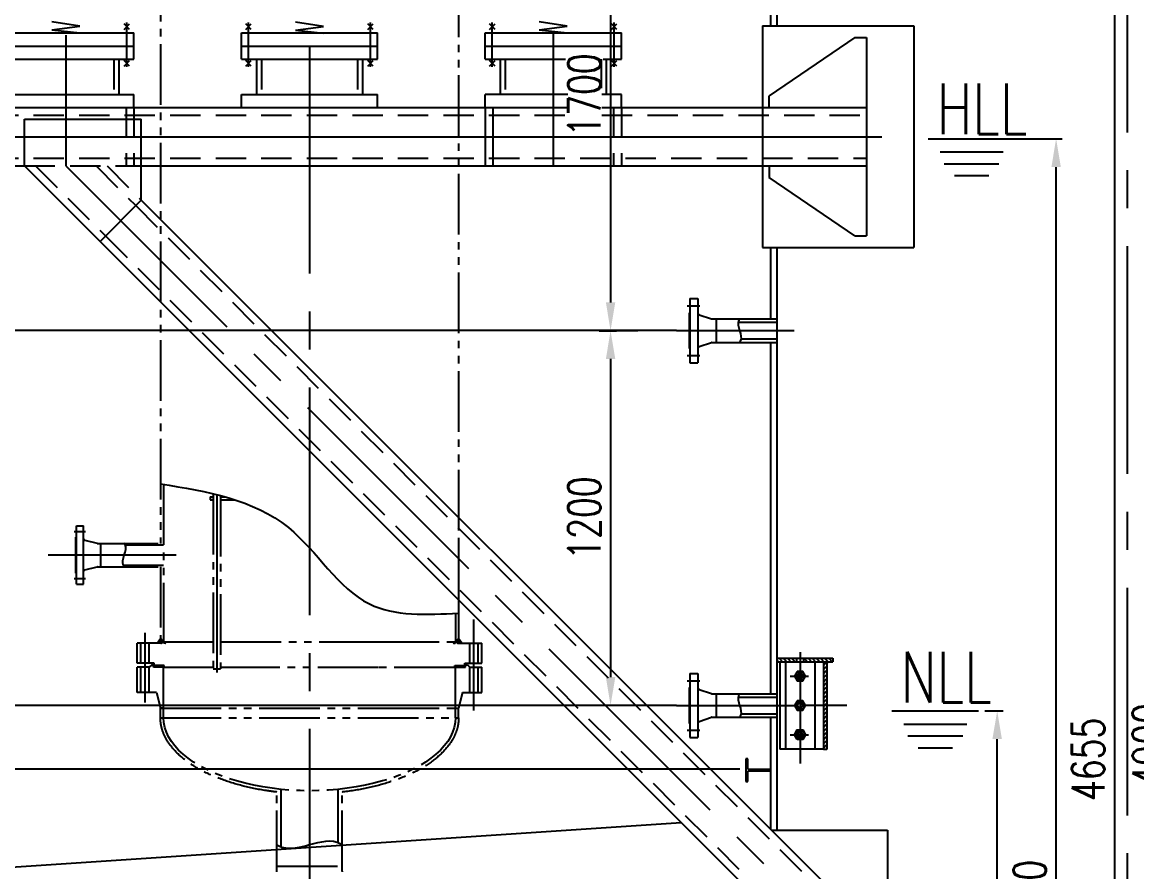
# Model space of a CAD drawing. Extents: x 45567 to 121349, y -17555 to 19241.
# Drawn here: x 45627.3 to 45737.4, y 10265.4 to 10349.3 of the extents above; entities that cross this region are included whole.
import ezdxf

# ---------------------------------------------------------------- set-up
doc = ezdxf.new("R2010")
doc.units = 0
doc.header["$LTSCALE"] = 30
doc.header["$MEASUREMENT"] = 0
for name, pattern in [('CENTER2', [1.125, 0.75, -0.125, 0.125, -0.125]), ('DASHED', [0.75, 0.5, -0.25]), ('LIDIVIDE', [0.65, 0.4, -0.05, 0.05, -0.05, 0.05, -0.05])]:
    doc.linetypes.add(name, pattern=pattern)
doc.layers.get('DEFPOINTS').update_dxf_attribs({"linetype": 'CONTINUOUS'})
for name, color, linetype in [('1', 2, 'CONTINUOUS'), ('2', 1, 'CONTINUOUS'), ('3', 3, 'CENTER2'), ('4', 3, 'CENTER2'), ('5', 6, 'LIDIVIDE'), ('6', 4, 'DASHED')]:
    doc.layers.add(name, color=color, linetype=linetype)
doc.styles.add('HZ', font='simplex.shx', dxfattribs={"width": 0.75, "bigfont": 'SBTXT.shx'})
doc.dimstyles.new('STANDARD$0', dxfattribs={"dimtxt": 3.2, "dimasz": 2.8, "dimexe": 0.6, "dimexo": 0.6, "dimgap": 1, "dimtad": 1, "dimdec": 0, "dimzin": 0, "dimdsep": 46, "dimtxsty": 'HZ', "dimcen": 0.09, "dimadec": 0, "dimazin": 0, "dimtfac": 1, "dimtdec": 0, "dimtmove": 0, "dimatfit": 3, "dimfxl": 0, "dimtolj": 1, "dimtzin": 0, "dimarcsym": 0})

# ---------------------------------------------------------------- blocks, each defined once
blk = doc.blocks.new('*D1538')
at = {"layer": '1', "color": 0, "lineweight": -2}
for p, q in [((45725.02, 10337.84), (45730.07, 10337.84)), ((45729.47, 10189.87), (45729.47, 10335.04)), ((45725.02, 10187.07), (45730.07, 10187.07))]:
    blk.add_line(p, q, dxfattribs=at)
at = {"layer": '1', "color": 0}
for points in [[(45729.01, 10335.04), (45729.94, 10335.04), (45729.47, 10337.84)], [(45729.01, 10189.87), (45729.94, 10189.87), (45729.47, 10187.07)]]:
    blk.add_solid(points, dxfattribs=at)
at = {"layer": 'DEFPOINTS', "color": 0}
for p in [(45724.42, 10337.84), (45729.47, 10337.84), (45724.42, 10187.07)]:
    blk.add_point(p, dxfattribs=at)
at = {"layer": '1', "color": 0, "insert": (45726.87, 10262.46), "char_height": 3.2, "attachment_point": 5, "rotation": 90, "style": 'HZ'}
blk.add_mtext('\\A1;3920', dxfattribs=at)
blk = doc.blocks.new('*D1539')
at = {"layer": '1', "color": 0, "lineweight": -2}
for p, q in [((45724.41, 10365.92), (45735.84, 10365.92)), ((45735.24, 10363.12), (45735.24, 10189.87)), ((45734.96, 10187.07), (45735.84, 10187.07))]:
    blk.add_line(p, q, dxfattribs=at)
at = {"layer": '1', "color": 0}
for points in [[(45734.78, 10363.12), (45735.71, 10363.12), (45735.24, 10365.92)], [(45734.78, 10189.87), (45735.71, 10189.87), (45735.24, 10187.07)]]:
    blk.add_solid(points, dxfattribs=at)
at = {"layer": 'DEFPOINTS', "color": 0}
for p in [(45723.81, 10365.92), (45734.36, 10187.07), (45735.24, 10187.07)]:
    blk.add_point(p, dxfattribs=at)
at = {"layer": '1', "color": 0, "insert": (45732.64, 10276.5), "char_height": 3.2, "attachment_point": 5, "rotation": 90, "style": 'HZ'}
blk.add_mtext('\\A1;4655', dxfattribs=at)
blk = doc.blocks.new('*D1540')
at = {"layer": '1', "color": 0, "lineweight": -2}
for p, q in [((45722.42, 10281.3), (45724.25, 10281.3)), ((45723.65, 10189.87), (45723.65, 10278.5)), ((45723.22, 10187.07), (45723.05, 10187.07))]:
    blk.add_line(p, q, dxfattribs=at)
at = {"layer": '1', "color": 0}
for points in [[(45723.18, 10278.5), (45724.12, 10278.5), (45723.65, 10281.3)], [(45723.18, 10189.87), (45724.12, 10189.87), (45723.65, 10187.07)]]:
    blk.add_solid(points, dxfattribs=at)
at = {"layer": 'DEFPOINTS', "color": 0}
for p in [(45721.82, 10281.3), (45723.65, 10281.3), (45723.82, 10187.07)]:
    blk.add_point(p, dxfattribs=at)
at = {"layer": '1', "color": 0, "insert": (45721.05, 10234.19), "char_height": 3.2, "attachment_point": 5, "rotation": 90, "style": 'HZ'}
blk.add_mtext('\\A1;2450', dxfattribs=at)
blk = doc.blocks.new('*D1545')
at = {"layer": '1', "color": 0, "lineweight": -2}
for p, q in [((45624.3, 10340.92), (45616.95, 10340.92)), ((45617.55, 10182.18), (45617.55, 10338.12)), ((45676.55, 10179.38), (45616.95, 10179.38))]:
    blk.add_line(p, q, dxfattribs=at)
at = {"layer": '1', "color": 0}
for points in [[(45617.09, 10338.12), (45618.02, 10338.12), (45617.55, 10340.92)], [(45617.09, 10182.18), (45618.02, 10182.18), (45617.55, 10179.38)]]:
    blk.add_solid(points, dxfattribs=at)
at = {"layer": 'DEFPOINTS', "color": 0}
for p in [(45617.55, 10340.92), (45624.9, 10340.92), (45677.15, 10179.38)]:
    blk.add_point(p, dxfattribs=at)
at = {"layer": '1', "color": 0, "insert": (45614.95, 10256.66), "char_height": 3.2, "attachment_point": 5, "rotation": 90, "style": 'HZ'}
blk.add_mtext('\\A1;3400', dxfattribs=at)
blk = doc.blocks.new('*D1575')
at = {"layer": '1', "color": 0, "lineweight": -2}
for p, q in [((45721.54, 11033.23), (45817.58, 11033.23)), ((45816.98, 9972.32), (45816.98, 11030.43)), ((45809.76, 9969.52), (45817.58, 9969.52))]:
    blk.add_line(p, q, dxfattribs=at)
at = {"layer": '1', "color": 0}
for points in [[(45816.51, 11030.43), (45817.44, 11030.43), (45816.98, 11033.23)], [(45816.51, 9972.32), (45817.44, 9972.32), (45816.98, 9969.52)]]:
    blk.add_solid(points, dxfattribs=at)
at = {"layer": 'DEFPOINTS', "color": 0}
for p in [(45720.94, 11033.23), (45816.98, 11033.23), (45809.16, 9969.52)]:
    blk.add_point(p, dxfattribs=at)
at = {"layer": '1', "color": 0, "insert": (45814.38, 10501.37), "char_height": 3.2, "attachment_point": 5, "rotation": 90, "style": 'HZ'}
blk.add_mtext('\\A1;31200', dxfattribs=at)
blk = doc.blocks.new('*D1577')
at = {"layer": '1', "color": 0, "lineweight": -2}
for p, q in [((45679.41, 10427.46), (45616.95, 10427.46)), ((45617.55, 10343.72), (45617.55, 10424.66)), ((45624.3, 10340.92), (45616.95, 10340.92))]:
    blk.add_line(p, q, dxfattribs=at)
at = {"layer": '1', "color": 0}
for points in [[(45617.09, 10424.66), (45618.02, 10424.66), (45617.55, 10427.46)], [(45617.09, 10343.72), (45618.02, 10343.72), (45617.55, 10340.92)]]:
    blk.add_solid(points, dxfattribs=at)
at = {"layer": 'DEFPOINTS', "color": 0}
for p in [(45617.55, 10427.46), (45680.01, 10427.46), (45624.9, 10340.92)]:
    blk.add_point(p, dxfattribs=at)
at = {"layer": '1', "color": 0, "insert": (45614.95, 10384.19), "char_height": 3.2, "attachment_point": 5, "rotation": 90, "style": 'HZ'}
blk.add_mtext('\\A1;3100', dxfattribs=at)
blk = doc.blocks.new('*D1593')
at = {"layer": '1', "color": 0, "lineweight": -2}
for p, q in [((45698.22, 10275.54), (45622.61, 10275.54)), ((45623.21, 10182.18), (45623.21, 10272.74)), ((45700.57, 10179.38), (45622.61, 10179.38))]:
    blk.add_line(p, q, dxfattribs=at)
at = {"layer": '1', "color": 0}
for points in [[(45622.74, 10272.74), (45623.67, 10272.74), (45623.21, 10275.54)], [(45622.74, 10182.18), (45623.67, 10182.18), (45623.21, 10179.38)]]:
    blk.add_solid(points, dxfattribs=at)
at = {"layer": 'DEFPOINTS', "color": 0}
for p in [(45623.21, 10275.54), (45698.82, 10275.54), (45701.17, 10179.38)]:
    blk.add_point(p, dxfattribs=at)
at = {"layer": '1', "color": 0, "insert": (45620.61, 10227.46), "char_height": 3.2, "attachment_point": 5, "rotation": 90, "style": 'HZ'}
blk.add_mtext('\\A1;2500', dxfattribs=at)
blk = doc.blocks.new('*D1594')
at = {"layer": '1', "color": 0, "lineweight": -2}
for p, q in [((45698.22, 10371.69), (45622.61, 10371.69)), ((45623.21, 10278.34), (45623.21, 10368.89)), ((45698.22, 10275.54), (45622.61, 10275.54))]:
    blk.add_line(p, q, dxfattribs=at)
at = {"layer": '1', "color": 0}
for points in [[(45622.74, 10368.89), (45623.67, 10368.89), (45623.21, 10371.69)], [(45622.74, 10278.34), (45623.67, 10278.34), (45623.21, 10275.54)]]:
    blk.add_solid(points, dxfattribs=at)
at = {"layer": 'DEFPOINTS', "color": 0}
for p in [(45623.21, 10371.69), (45698.82, 10371.69), (45698.82, 10275.54)]:
    blk.add_point(p, dxfattribs=at)
at = {"layer": '1', "color": 0, "insert": (45620.61, 10323.61), "char_height": 3.2, "attachment_point": 5, "rotation": 90, "style": 'HZ'}
blk.add_mtext('\\A1;2500', dxfattribs=at)
blk = doc.blocks.new('*D1918')
at = {"layer": '1', "color": 0, "lineweight": -2}
for p, q in [((45707.39, 10402.13), (45746.8, 10402.13)), ((45746.2, 10399.33), (45746.2, 10182.18)), ((45746.53, 10179.38), (45746.8, 10179.38))]:
    blk.add_line(p, q, dxfattribs=at)
at = {"layer": '1', "color": 0}
for points in [[(45745.74, 10399.33), (45746.67, 10399.33), (45746.2, 10402.13)], [(45745.74, 10182.18), (45746.67, 10182.18), (45746.2, 10179.38)]]:
    blk.add_solid(points, dxfattribs=at)
at = {"layer": 'DEFPOINTS', "color": 0}
for p in [(45706.79, 10402.13), (45745.93, 10179.38), (45746.2, 10179.38)]:
    blk.add_point(p, dxfattribs=at)
at = {"layer": '1', "color": 0, "insert": (45743.6, 10290.76), "char_height": 3.2, "attachment_point": 5, "rotation": 90, "style": 'HZ'}
blk.add_mtext('\\A1;~5805', dxfattribs=at)
blk = doc.blocks.new('*D2031')
at = {"layer": '1', "color": 0, "lineweight": -2}
for p, q in [((45724.98, 10375.55), (45741.83, 10375.55)), ((45741.23, 10372.75), (45741.23, 10183.14)), ((45739.37, 10180.34), (45741.83, 10180.34))]:
    blk.add_line(p, q, dxfattribs=at)
at = {"layer": '1', "color": 0}
for points in [[(45740.76, 10372.75), (45741.7, 10372.75), (45741.23, 10375.55)], [(45740.76, 10183.14), (45741.7, 10183.14), (45741.23, 10180.34)]]:
    blk.add_solid(points, dxfattribs=at)
at = {"layer": 'DEFPOINTS', "color": 0}
for p in [(45724.38, 10375.55), (45738.77, 10180.34), (45741.23, 10180.34)]:
    blk.add_point(p, dxfattribs=at)
at = {"layer": '1', "color": 0, "insert": (45738.63, 10277.95), "char_height": 3.2, "attachment_point": 5, "rotation": 90, "style": 'HZ'}
blk.add_mtext('\\A1;4900', dxfattribs=at)
blk = doc.blocks.new('*D2188')
at = {"layer": '1', "color": 0, "lineweight": -2}
for p, q in [((45685.45, 10362.65), (45685.45, 10321.67)), ((45684.33, 10318.87), (45686.05, 10318.87))]:
    blk.add_line(p, q, dxfattribs=at)
at = {"layer": '1', "color": 0}
for points in [[(45684.99, 10362.65), (45685.92, 10362.65), (45685.45, 10365.45)], [(45684.99, 10321.67), (45685.92, 10321.67), (45685.45, 10318.87)]]:
    blk.add_solid(points, dxfattribs=at)
at = {"layer": 'DEFPOINTS', "color": 0}
for p in [(45685.45, 10365.45), (45683.73, 10318.87), (45685.45, 10318.87)]:
    blk.add_point(p, dxfattribs=at)
at = {"layer": '1', "color": 0, "insert": (45682.85, 10342.16), "char_height": 3.2, "attachment_point": 5, "rotation": 90, "style": 'HZ'}
blk.add_mtext('\\A1;1700', dxfattribs=at)
blk = doc.blocks.new('*D2189')
at = {"layer": '1', "color": 0, "lineweight": -2}
for p, q in [((45688.16, 10318.87), (45684.85, 10318.87)), ((45685.45, 10316.07), (45685.45, 10284.63)), ((45688.43, 10281.83), (45684.85, 10281.83))]:
    blk.add_line(p, q, dxfattribs=at)
at = {"layer": '1', "color": 0}
for points in [[(45684.99, 10316.07), (45685.92, 10316.07), (45685.45, 10318.87)], [(45684.99, 10284.63), (45685.92, 10284.63), (45685.45, 10281.83)]]:
    blk.add_solid(points, dxfattribs=at)
at = {"layer": 'DEFPOINTS', "color": 0}
for p in [(45688.76, 10318.87), (45685.45, 10281.83), (45689.03, 10281.83)]:
    blk.add_point(p, dxfattribs=at)
at = {"layer": '1', "color": 0, "insert": (45682.85, 10300.35), "char_height": 3.2, "attachment_point": 5, "rotation": 90, "style": 'HZ'}
blk.add_mtext('\\A1;1200', dxfattribs=at)

msp = doc.modelspace()

# ---------------------------------------------------------------- hatches: boundary and pattern name
at = {"layer": '1'}
h = msp.add_hatch(dxfattribs=at)
h.set_pattern_fill('ANSI31', color=256, scale=2.307692, angle=90, style=0)
h.set_pattern_definition([(135, (13303.117, 974.21398), (-0.2039731075, -0.2039731075), [])])
h.paths.add_polyline_path([(45703.824797, 10286.50215), (45701.863258, 10286.50215), (45701.863258, 10286.155996), (45703.824797, 10286.155996)])
h.paths.add_polyline_path([(45707.40172, 10286.50215), (45704.517104, 10286.50215), (45704.517104, 10286.155996), (45707.40172, 10286.155996)])
h = msp.add_hatch(dxfattribs=at)
h.set_pattern_fill('ANSI31', color=256, scale=2.307692, style=0)
h.set_pattern_definition([(45, (13303.117, 974.21398), (-0.2039731075, 0.2039731075), [])])
h.paths.add_polyline_path([(45706.478643, 10281.829073), (45706.824797, 10281.829073), (45706.824797, 10286.155996), (45706.478643, 10286.155996)])
h.paths.add_polyline_path([(45706.478643, 10277.50215), (45706.824797, 10277.50215), (45706.824797, 10281.829073), (45706.478643, 10281.829073)])
at = {"layer": '5', "ltscale": 10}
h = msp.add_hatch(dxfattribs=at)
h.set_pattern_fill('ANSI37', color=256, scale=0.384615, style=0)
h.set_pattern_definition([(225, (46060.43186, 10471.667363), (0.033995518, -0.033995518), []), (315, (46060.43186, 10471.667363), (0.033995518, 0.033995518), [])])
h.paths.add_polyline_path([(45640.670951, 10287.997343), (45641.03316, 10287.997343, 0.2982166267), (45641.209413, 10288.112728), (45641.286336, 10288.112728), (45641.286336, 10288.189651), (45641.209413, 10288.189651), (45640.978644, 10288.464671)])
h = msp.add_hatch(dxfattribs=at)
h.set_pattern_fill('ANSI37', color=256, scale=0.384615, style=0)
h.set_pattern_definition([(315, (45250.986964, 10471.667363), (-0.033995518, -0.033995518), []), (225, (45250.986964, 10471.667363), (-0.033995518, 0.033995518), [])])
h.paths.add_polyline_path([(45670.209412, 10288.112728), (45670.132489, 10288.112728), (45670.132489, 10288.189651), (45670.209412, 10288.189651), (45670.440182, 10288.464671), (45670.747874, 10287.997343), (45670.385665, 10287.997343, -0.2982166267)])

# ---------------------------------------------------------------- linework, layer by layer
at = {"layer": '1'}
for p, q in [((45691.974587, 10318.874203), (45591.686115, 10318.874203)), ((45702.279362, 10285.994226), (45702.15966, 10285.994226)), ((45702.279362, 10285.841774), (45702.15966, 10285.841774)), ((45702.279362, 10285.695227), (45702.15966, 10285.695227)), ((45702.279362, 10285.540532), (45702.15966, 10285.540532)), ((45702.279362, 10285.388079), (45702.15966, 10285.388079)), ((45702.279362, 10285.241532), (45702.15966, 10285.241532)), ((45702.279362, 10285.094985), (45702.15966, 10285.094985)), ((45702.279362, 10284.942532), (45702.15966, 10284.942532)), ((45702.279362, 10284.79008), (45702.15966, 10284.79008)), ((45702.279362, 10284.643533), (45702.15966, 10284.643533)), ((45702.279362, 10284.496985), (45702.15966, 10284.496985)), ((45702.279362, 10284.344533), (45702.15966, 10284.344533)), ((45702.279362, 10284.189838), (45702.15966, 10284.189838)), ((45702.279362, 10284.04329), (45702.15966, 10284.04329)), ((45702.279362, 10283.890838), (45702.15966, 10283.890838)), ((45702.279362, 10283.738386), (45702.15966, 10283.738386)), ((45702.279362, 10283.591838), (45702.15966, 10283.591838)), ((45702.279362, 10283.437143), (45702.15966, 10283.437143)), ((45702.279362, 10283.284691), (45702.15966, 10283.284691)), ((45702.279362, 10283.138144), (45702.15966, 10283.138144)), ((45702.279362, 10282.991596), (45702.15966, 10282.991596)), ((45702.279362, 10282.839144), (45702.15966, 10282.839144)), ((45702.279362, 10282.686692), (45702.15966, 10282.686692)), ((45691.974587, 10281.829073), (45591.686115, 10281.829073)), ((45702.279362, 10282.540144), (45702.15966, 10282.540144)), ((45702.279362, 10282.393597), (45702.15966, 10282.393597)), ((45702.279362, 10282.241144), (45702.15966, 10282.241144)), ((45702.279362, 10282.086449), (45702.15966, 10282.086449)), ((45702.279362, 10281.939902), (45702.15966, 10281.939902)), ((45702.279362, 10281.78745), (45702.15966, 10281.78745)), ((45702.279362, 10281.78745), (45702.15966, 10281.78745)), ((45702.279362, 10281.634997), (45702.15966, 10281.634997)), ((45702.279362, 10281.48845), (45702.15966, 10281.48845)), ((45702.279362, 10281.333755), (45702.15966, 10281.333755)), ((45702.279362, 10281.181303), (45702.15966, 10281.181303)), ((45702.279362, 10281.034755), (45702.15966, 10281.034755)), ((45702.279362, 10280.888208), (45702.15966, 10280.888208)), ((45702.279362, 10280.735756), (45702.15966, 10280.735756)), ((45702.279362, 10280.583303), (45702.15966, 10280.583303)), ((45702.279362, 10280.436756), (45702.15966, 10280.436756)), ((45702.279362, 10280.290208), (45702.15966, 10280.290208)), ((45702.279362, 10280.137756), (45702.15966, 10280.137756)), ((45702.279362, 10279.983061), (45702.15966, 10279.983061)), ((45702.279362, 10279.836514), (45702.15966, 10279.836514)), ((45702.279362, 10279.684061), (45702.15966, 10279.684061)), ((45702.279362, 10279.531609), (45702.15966, 10279.531609)), ((45702.279362, 10279.385062), (45702.15966, 10279.385062)), ((45702.279362, 10279.230367), (45702.15966, 10279.230367)), ((45702.279362, 10279.077914), (45702.15966, 10279.077914)), ((45702.279362, 10278.931367), (45702.15966, 10278.931367)), ((45702.279362, 10278.784819), (45702.15966, 10278.784819)), ((45702.279362, 10278.632367), (45702.15966, 10278.632367)), ((45702.279362, 10278.479915), (45702.15966, 10278.479915)), ((45702.279362, 10278.333367), (45702.15966, 10278.333367)), ((45702.279362, 10278.18682), (45702.15966, 10278.18682)), ((45702.279362, 10278.034368), (45702.15966, 10278.034368)), ((45702.279362, 10277.879673), (45702.15966, 10277.879673)), ((45702.279362, 10277.733125), (45702.15966, 10277.733125)), ((45702.279362, 10277.580673), (45702.15966, 10277.580673)), ((45609.583274, 10264.739025), (45692.441573, 10270.262644))]:
    msp.add_line(p, q, dxfattribs=at)
for centre, start, end in [((45704.17095, 10284.713688), 30.34805856, 319.64113683), ((45704.17095, 10281.829073), 30.34805856, 319.64113683), ((45704.17095, 10278.944457), 40.35886317, 329.65194144)]:
    msp.add_arc(centre, 0.288462, start, end, dxfattribs=at)
for points in [[(45698.202014, 10320.033823), (45698.132783, 10319.918439), (45698.271245, 10317.829977), (45698.202014, 10317.714592)], [(45640.978644, 10303.74195), (45653.630384, 10299.401481), (45661.624698, 10291.865963), (45670.440182, 10290.960018)], [(45637.412615, 10295.530035), (45637.343384, 10295.64542), (45637.481846, 10297.733881), (45637.412615, 10297.849266)], [(45698.202014, 10282.988692), (45698.132783, 10282.873308), (45698.271245, 10280.784846), (45698.202014, 10280.669462)], [(45652.47286, 10268.078095), (45652.626706, 10267.985787), (45658.792091, 10268.170403), (45658.945937, 10268.078095)]]:
    msp.add_spline(points, degree=3, dxfattribs=at)
msp.add_solid([(45706.824797, 10286.155996), (45707.081519, 10286.155996), (45706.824797, 10285.832647)], dxfattribs=at)
at = {"layer": '2'}
for p, q in [((45701.863258, 10422.543495), (45701.863258, 10348.997342)), ((45701.247874, 10363.941963), (45701.247874, 10348.997342)), ((45637.926408, 10348.645554), (45637.383689, 10349.188273)), ((45637.383689, 10348.645554), (45637.926408, 10349.188273)), ((45637.655049, 10344.931551), (45637.655049, 10349.336873)), ((45649.415494, 10348.645554), (45649.958213, 10349.188273)), ((45649.958213, 10348.645554), (45649.415494, 10349.188273)), ((45649.686854, 10344.931551), (45649.686854, 10349.336873)), ((45662.003331, 10348.645554), (45661.460612, 10349.188273)), ((45661.460612, 10348.645554), (45662.003331, 10349.188273)), ((45661.731971, 10344.931551), (45661.731971, 10349.336873)), ((45673.492417, 10348.645554), (45674.035136, 10349.188273)), ((45674.035136, 10348.645554), (45673.492417, 10349.188273)), ((45673.763776, 10344.931551), (45673.763776, 10349.336873)), ((45686.080254, 10348.645554), (45685.537535, 10349.188273)), ((45685.537535, 10348.645554), (45686.080254, 10349.188273)), ((45685.808894, 10344.931551), (45685.808894, 10349.336873)), ((45700.478643, 10348.997342), (45715.408622, 10348.997342)), ((45700.478643, 10348.997342), (45700.478643, 10327.074266)), ((45715.408622, 10348.997342), (45715.408622, 10327.074266)), ((45709.594027, 10347.843496), (45701.132489, 10342.074266)), ((45709.594027, 10347.843496), (45710.747873, 10347.843496)), ((45710.747873, 10347.843496), (45710.747873, 10328.228112)), ((45624.901721, 10347.001282), (45638.363259, 10347.001282)), ((45638.363259, 10345.715195), (45638.363259, 10347.001282)), ((45648.978643, 10347.001282), (45662.440182, 10347.001282)), ((45648.978643, 10345.715195), (45648.978643, 10347.001282)), ((45662.440182, 10345.715195), (45662.440182, 10347.001282)), ((45673.055566, 10347.001282), (45686.517104, 10347.001282)), ((45673.055566, 10345.715195), (45673.055566, 10347.001282)), ((45686.517104, 10345.715195), (45686.517104, 10347.001282)), ((45624.901721, 10345.715195), (45638.363259, 10345.715195)), ((45636.875186, 10345.715195), (45636.875186, 10342.206507)), ((45637.926408, 10345.013168), (45637.383689, 10345.555886)), ((45637.383689, 10345.013168), (45637.926408, 10345.555886)), ((45648.978643, 10345.715195), (45662.440182, 10345.715195)), ((45649.415494, 10345.013168), (45649.958213, 10345.555886)), ((45649.958213, 10345.013168), (45649.415494, 10345.555886)), ((45650.466716, 10345.715195), (45650.466716, 10342.206507)), ((45660.952109, 10345.715195), (45660.952109, 10342.206507)), ((45662.003331, 10345.013168), (45661.460612, 10345.555886)), ((45661.460612, 10345.013168), (45662.003331, 10345.555886)), ((45673.055566, 10345.715195), (45680.990325, 10345.715195)), ((45673.492417, 10345.013168), (45674.035136, 10345.555886)), ((45674.035136, 10345.013168), (45673.492417, 10345.555886)), ((45674.543639, 10345.715195), (45674.543639, 10342.206507)), ((45684.716705, 10345.715195), (45686.517104, 10345.715195)), ((45685.029032, 10345.715195), (45685.029032, 10342.206507)), ((45686.080254, 10345.013168), (45685.537535, 10345.555886)), ((45685.537535, 10345.013168), (45686.080254, 10345.555886)), ((45624.901721, 10342.206507), (45638.363259, 10342.206507)), ((45638.363259, 10340.920419), (45638.363259, 10342.206507)), ((45648.978643, 10342.206507), (45662.440182, 10342.206507)), ((45648.978643, 10340.920419), (45648.978643, 10342.206507)), ((45662.440182, 10340.920419), (45662.440182, 10342.206507)), ((45673.055566, 10340.920419), (45673.055566, 10342.206507)), ((45681.222253, 10342.206507), (45673.055566, 10342.206507)), ((45686.517104, 10342.206507), (45684.588197, 10342.206507)), ((45686.517104, 10340.920419), (45686.517104, 10342.206507)), ((45701.132489, 10340.920419), (45701.132489, 10342.074266)), ((45623.940182, 10340.920419), (45681.222253, 10340.920419)), ((45684.588197, 10340.920419), (45710.747873, 10340.920419)), ((45627.553028, 10339.766573), (45639.091489, 10339.766573)), ((45627.553028, 10335.151189), (45627.553028, 10339.766573)), ((45639.091489, 10331.771652), (45639.091489, 10339.766573)), ((45623.940182, 10335.151189), (45627.553028, 10335.151189)), ((45627.553028, 10335.151189), (45635.012027, 10327.692189)), ((45639.091489, 10335.151189), (45710.747873, 10335.151189)), ((45701.132489, 10335.151189), (45701.132489, 10333.997343)), ((45709.594027, 10328.228112), (45701.132489, 10333.997343)), ((45639.091489, 10331.771652), (45635.012027, 10327.692189)), ((45639.091489, 10331.771652), (45710.747873, 10260.115267)), ((45709.594027, 10328.228112), (45710.747873, 10328.228112)), ((45635.012027, 10327.692189), (45710.747873, 10251.956343)), ((45700.478643, 10327.074266), (45715.408622, 10327.074266)), ((45701.247874, 10327.074266), (45701.247874, 10320.033819)), ((45701.863258, 10327.074266), (45701.863258, 10269.497343)), ((45693.270951, 10322.04728), (45694.074797, 10322.04728)), ((45693.270951, 10322.04728), (45693.270951, 10315.701127)), ((45694.074797, 10322.04728), (45694.074797, 10315.701127)), ((45693.209412, 10320.643434), (45693.270951, 10320.643434)), ((45693.209412, 10320.643434), (45693.209412, 10317.104973)), ((45694.193073, 10320.450107), (45695.413504, 10320.042724)), ((45695.468305, 10320.033819), (45701.863258, 10320.033819)), ((45695.90172, 10320.033819), (45695.90172, 10317.714588)), ((45698.063856, 10319.695357), (45701.863258, 10319.695357)), ((45698.34017, 10318.05305), (45701.863258, 10318.05305)), ((45693.209412, 10317.104973), (45693.270951, 10317.104973)), ((45694.193073, 10317.2983), (45695.413504, 10317.705683)), ((45695.468305, 10317.714588), (45701.863258, 10317.714588)), ((45701.247874, 10317.714588), (45701.247874, 10282.988688)), ((45693.270951, 10315.701127), (45694.074797, 10315.701127)), ((45701.863258, 10286.50215), (45701.863258, 10286.155996)), ((45701.863258, 10286.50215), (45707.40172, 10286.50215)), ((45701.863258, 10286.155996), (45707.40172, 10286.155996)), ((45702.15966, 10286.155996), (45702.15966, 10277.50215)), ((45703.824797, 10286.50215), (45703.824797, 10286.155996)), ((45704.517104, 10286.50215), (45704.517104, 10286.155996)), ((45705.621198, 10286.155996), (45705.621198, 10277.50215)), ((45706.478643, 10286.155996), (45706.478643, 10277.50215)), ((45706.824797, 10286.155996), (45706.824797, 10277.50215)), ((45707.40172, 10286.50215), (45707.40172, 10286.155996)), ((45693.270951, 10285.00215), (45694.074797, 10285.00215)), ((45693.270951, 10285.00215), (45693.270951, 10278.655996)), ((45694.074797, 10285.00215), (45694.074797, 10278.655996)), ((45693.209412, 10283.598304), (45693.270951, 10283.598304)), ((45693.209412, 10283.598304), (45693.209412, 10280.059842)), ((45694.193073, 10283.404977), (45695.413504, 10282.997593)), ((45695.468305, 10282.988688), (45701.863258, 10282.988688)), ((45695.90172, 10282.988688), (45695.90172, 10280.669457)), ((45698.063856, 10282.650227), (45701.863258, 10282.650227)), ((45694.193073, 10280.253169), (45695.413504, 10280.660553)), ((45695.468305, 10280.669457), (45701.863258, 10280.669457)), ((45698.34017, 10281.007919), (45701.863258, 10281.007919)), ((45701.247874, 10280.669457), (45701.247874, 10269.615267)), ((45693.209412, 10280.059842), (45693.270951, 10280.059842)), ((45693.270951, 10278.655996), (45694.074797, 10278.655996)), ((45706.478643, 10277.50215), (45702.15966, 10277.50215)), ((45706.478643, 10277.50215), (45706.824797, 10277.50215)), ((45698.824797, 10276.555036), (45698.824797, 10274.324266)), ((45699.017104, 10276.555036), (45698.824797, 10276.555036)), ((45699.017104, 10275.535805), (45699.017104, 10276.555036)), ((45699.017104, 10275.535805), (45701.247874, 10275.535805)), ((45701.247874, 10275.343497), (45699.017104, 10275.343497)), ((45699.017104, 10274.324266), (45699.017104, 10275.343497)), ((45701.247874, 10275.535805), (45701.247874, 10275.343497)), ((45698.824797, 10274.324266), (45699.017104, 10274.324266)), ((45701.365797, 10269.497343), (45712.813134, 10269.497343)), ((45712.813134, 10269.497343), (45712.813134, 10242.574267))]:
    msp.add_line(p, q, dxfattribs=at)
for points in [[(45703.904481, 10285.175227), (45703.638012, 10284.713688), (45703.904481, 10284.25215), (45704.43742, 10284.25215), (45704.703889, 10284.713688), (45704.43742, 10285.175227)], [(45703.904481, 10282.290611), (45703.638012, 10281.829073), (45703.904481, 10281.367534), (45704.43742, 10281.367534), (45704.703889, 10281.829073), (45704.43742, 10282.290611)], [(45703.904481, 10278.482919), (45703.638012, 10278.944457), (45703.904481, 10279.405996), (45704.43742, 10279.405996), (45704.703889, 10278.944457), (45704.43742, 10278.482919)]]:
    msp.add_lwpolyline(points, close=True, dxfattribs=at)
for centre, radius in [((45704.17095, 10284.713688), 0.461538), ((45704.17095, 10284.713688), 0.230769), ((45704.17095, 10281.829073), 0.461538), ((45704.17095, 10281.829073), 0.230769), ((45704.17095, 10278.944457), 0.461538), ((45704.17095, 10278.944457), 0.230769)]:
    msp.add_circle(centre, radius, dxfattribs=at)
for centre, start, end in [((45694.247874, 10320.614279), 180, 251.5408451), ((45695.468305, 10320.206896), 251.5408451, 270), ((45694.247874, 10317.134128), 108.4591549, 180), ((45695.468305, 10317.541511), 90, 108.4591549), ((45694.247874, 10283.569149), 180, 251.5408451), ((45695.468305, 10283.161765), 251.5408451, 270), ((45695.468305, 10280.49638), 90, 108.4591549), ((45694.247874, 10280.088997), 108.4591549, 180)]:
    msp.add_arc(centre, 0.173077, start, end, dxfattribs=at)
at = {"layer": '3'}
for p, q in [((45736.478642, 11035.96838), (45736.478642, 9967.040636)), ((45655.709413, 10414.50896), (45655.709413, 10128.316655)), ((45631.63249, 10335.151189), (45710.747873, 10256.035805)), ((45693.017104, 10321.316511), (45694.267104, 10321.316511)), ((45691.974587, 10318.874203), (45703.584874, 10318.874203)), ((45693.017104, 10316.431896), (45694.267104, 10316.431896)), ((45704.17095, 10287.113973), (45704.17095, 10276.086643)), ((45693.017104, 10284.27138), (45694.267104, 10284.27138)), ((45703.185822, 10284.713688), (45705.020691, 10284.713688)), ((45691.974587, 10281.829073), (45703.584874, 10281.829073)), ((45708.791193, 10281.829073), (45704.429444, 10281.829073)), ((45693.017104, 10279.386765), (45694.267104, 10279.386765)), ((45703.185822, 10278.944457), (45705.020691, 10278.944457))]:
    msp.add_line(p, q, dxfattribs=at)
at = {"layer": '3', "ltscale": 10}
for p, q in [((45631.63249, 10348.057957), (45631.63249, 10335.151189)), ((45679.786335, 10348.316963), (45679.786335, 10335.151189)), ((45623.940182, 10338.035804), (45712.256781, 10338.035804)), ((45646.549529, 10302.662533), (45646.549529, 10285.074266)), ((45632.440178, 10299.006958), (45633.574794, 10299.006958)), ((45642.520311, 10296.689651), (45629.882773, 10296.689651)), ((45632.440178, 10294.372343), (45633.574794, 10294.372343)), ((45671.959412, 10281.339), (45671.959412, 10290.326974)), ((45639.459413, 10282.130109), (45639.459413, 10288.99767))]:
    msp.add_line(p, q, dxfattribs=at)
at = {"layer": '4'}
for p, q in [((45716.836163, 10337.843496), (45725.398497, 10337.843496)), ((45718.001663, 10336.52783), (45724.232997, 10336.52783)), ((45718.410497, 10335.360163), (45723.824163, 10335.360163)), ((45719.423163, 10334.19283), (45722.811497, 10334.19283)), ((45702.728643, 10286.155996), (45702.728643, 10277.50215)), ((45713.252822, 10281.304267), (45721.815155, 10281.304267)), ((45714.418322, 10279.988601), (45720.649655, 10279.988601)), ((45714.827155, 10278.820934), (45720.240822, 10278.820934)), ((45715.839822, 10277.653601), (45719.228155, 10277.653601))]:
    msp.add_line(p, q, dxfattribs=at)
at = {"layer": '5', "ltscale": 0.5}
for p, q in [((45640.978644, 10366.683881), (45640.978644, 10297.849266)), ((45670.440182, 10363.630035), (45670.440182, 10298.399262)), ((45641.286336, 10303.690796), (45641.286336, 10288.074266)), ((45646.184144, 10302.752239), (45646.184144, 10285.458882)), ((45646.914913, 10302.568442), (45646.914913, 10285.458882)), ((45634.769119, 10297.849266), (45641.286336, 10297.849266)), ((45637.498517, 10297.698881), (45641.286336, 10297.698881)), ((45634.769119, 10295.530035), (45641.286336, 10295.530035)), ((45637.326712, 10295.68042), (45641.286336, 10295.68042)), ((45640.978644, 10295.530035), (45640.978644, 10288.464671)), ((45646.914913, 10288.112728), (45662.532091, 10288.112728)), ((45662.532091, 10288.112728), (45670.209412, 10288.112728)), ((45662.532091, 10285.574266), (45646.914913, 10285.574266)), ((45670.074797, 10285.574266), (45662.532091, 10285.574266)), ((45640.978644, 10281.574266), (45662.532091, 10281.574266)), ((45662.532091, 10281.574266), (45670.440182, 10281.574266)), ((45640.978644, 10280.612728), (45670.440182, 10280.612728)), ((45652.472874, 10265.440848), (45652.47286, 10273.585106)), ((45652.894783, 10267.861151), (45652.894783, 10273.539839)), ((45658.524014, 10268.295039), (45658.524014, 10273.539837)), ((45658.945951, 10265.440848), (45658.945937, 10273.585103)), ((45652.472874, 10265.958882), (45658.945951, 10265.958882))]:
    msp.add_line(p, q, dxfattribs=at)
at = {"layer": '5', "ltscale": 10}
for p, q in [((45633.007739, 10348.969739), (45630.25724, 10349.382314)), ((45630.25724, 10348.600356), (45633.007739, 10348.969739)), ((45657.084662, 10348.942895), (45654.334163, 10349.35547)), ((45654.334163, 10348.573513), (45657.084662, 10348.942895)), ((45681.161585, 10348.969739), (45678.411086, 10349.382314)), ((45678.411086, 10348.600356), (45681.161585, 10348.969739)), ((45624.901721, 10348.28737), (45638.363259, 10348.28737)), ((45630.25724, 10348.600356), (45633.007739, 10348.28737)), ((45638.363259, 10347.001282), (45638.363259, 10348.28737)), ((45648.978643, 10348.28737), (45662.440182, 10348.28737)), ((45648.978643, 10347.001282), (45648.978643, 10348.28737)), ((45654.334163, 10348.573513), (45657.084662, 10348.260526)), ((45662.440182, 10347.001282), (45662.440182, 10348.28737)), ((45673.055566, 10348.28737), (45686.517104, 10348.28737)), ((45673.055566, 10347.001282), (45673.055566, 10348.28737)), ((45678.411086, 10348.600356), (45681.161585, 10348.28737)), ((45686.517104, 10347.001282), (45686.517104, 10348.28737)), ((45624.901721, 10347.001282), (45638.363259, 10347.001282)), ((45648.978643, 10347.001282), (45662.440182, 10347.001282)), ((45673.055566, 10347.001282), (45686.517104, 10347.001282)), ((45645.90172, 10302.458881), (45646.184144, 10302.458881)), ((45645.90172, 10302.458881), (45645.90172, 10302.151189)), ((45645.90172, 10302.151189), (45646.184144, 10302.151189)), ((45646.914913, 10302.458881), (45647.318764, 10302.458881)), ((45646.914913, 10302.151189), (45648.342612, 10302.151189)), ((45632.694024, 10293.805035), (45632.694024, 10299.574266)), ((45632.694024, 10299.574266), (45633.382486, 10299.574266)), ((45633.382486, 10293.805035), (45633.382486, 10299.574266)), ((45632.632486, 10294.92042), (45632.632486, 10298.458881)), ((45632.632486, 10298.458881), (45632.694024, 10298.458881)), ((45633.513697, 10298.15694), (45634.727253, 10297.854406)), ((45670.440182, 10298.399262), (45670.440182, 10288.464671)), ((45635.094024, 10295.530035), (45635.094024, 10297.849266)), ((45632.632486, 10294.92042), (45632.694024, 10294.92042)), ((45633.513697, 10295.222361), (45634.727253, 10295.524895)), ((45632.694024, 10293.805035), (45633.382486, 10293.805035)), ((45670.132489, 10290.943918), (45670.132489, 10288.074266)), ((45640.670951, 10287.997343), (45640.978644, 10288.464671)), ((45641.209413, 10288.189651), (45640.978644, 10288.464671)), ((45641.286336, 10288.189651), (45641.209413, 10288.189651)), ((45670.132489, 10288.189651), (45670.209412, 10288.189651)), ((45670.209412, 10288.189651), (45670.440182, 10288.464671)), ((45670.747874, 10287.997343), (45670.440182, 10288.464671)), ((45641.03316, 10287.997343), (45638.690182, 10287.997343)), ((45638.690182, 10285.997343), (45638.690182, 10287.997343)), ((45639.036336, 10285.997343), (45639.036336, 10287.997343)), ((45639.88249, 10285.997343), (45639.88249, 10287.997343)), ((45641.209413, 10288.112728), (45646.184144, 10288.112728)), ((45641.440182, 10287.997343), (45641.363259, 10287.997343)), ((45641.517105, 10288.074266), (45641.517105, 10288.112728)), ((45669.90172, 10288.074266), (45669.90172, 10288.112728)), ((45669.978643, 10287.997343), (45670.055566, 10287.997343)), ((45670.385665, 10287.997343), (45672.728643, 10287.997343)), ((45671.536335, 10285.997343), (45671.536335, 10287.997343)), ((45672.382489, 10285.997343), (45672.382489, 10287.997343)), ((45672.728643, 10285.997343), (45672.728643, 10287.997343)), ((45640.363259, 10285.997343), (45638.690182, 10285.997343)), ((45640.363259, 10285.766574), (45640.363259, 10285.997343)), ((45671.055566, 10285.997343), (45672.728643, 10285.997343)), ((45671.055566, 10285.766574), (45671.055566, 10285.997343)), ((45639.88249, 10285.612728), (45638.690182, 10285.612728)), ((45638.690182, 10283.112728), (45638.690182, 10285.612728)), ((45639.036336, 10283.112728), (45639.036336, 10285.612728)), ((45640.113259, 10285.843497), (45639.88249, 10285.612728)), ((45639.88249, 10283.112728), (45639.88249, 10285.612728)), ((45640.305567, 10285.843497), (45640.113259, 10285.843497)), ((45640.305567, 10285.612728), (45640.305567, 10285.843497)), ((45641.286336, 10285.612728), (45640.305567, 10285.612728)), ((45641.344028, 10285.766574), (45640.363259, 10285.766574)), ((45641.286336, 10281.574266), (45641.286336, 10285.612728)), ((45641.344028, 10285.574266), (45641.344028, 10285.766574)), ((45646.184144, 10285.574266), (45641.344028, 10285.574266)), ((45646.184144, 10285.458882), (45646.914913, 10285.458882)), ((45670.074797, 10285.766574), (45671.055566, 10285.766574)), ((45670.074797, 10285.574266), (45670.074797, 10285.766574)), ((45670.132489, 10281.574266), (45670.132489, 10285.612728)), ((45670.132489, 10285.612728), (45671.113259, 10285.612728)), ((45671.113259, 10285.843497), (45671.305566, 10285.843497)), ((45671.113259, 10285.612728), (45671.113259, 10285.843497)), ((45671.305566, 10285.843497), (45671.536335, 10285.612728)), ((45671.536335, 10285.612728), (45672.728643, 10285.612728)), ((45671.536335, 10283.112728), (45671.536335, 10285.612728)), ((45672.382489, 10283.112728), (45672.382489, 10285.612728)), ((45672.728643, 10283.112728), (45672.728643, 10285.612728)), ((45640.594028, 10283.112728), (45638.690182, 10283.112728)), ((45640.594028, 10283.112728), (45640.978644, 10281.574266)), ((45670.824797, 10283.112728), (45670.440182, 10281.574266)), ((45670.824797, 10283.112728), (45672.728643, 10283.112728)), ((45640.978644, 10280.612728), (45640.978644, 10281.574266)), ((45641.286336, 10281.574266), (45640.978644, 10281.574266)), ((45640.978644, 10281.574266), (45640.978644, 10281.574266)), ((45641.286336, 10280.612728), (45641.286336, 10281.574266)), ((45670.132489, 10280.612728), (45670.132489, 10281.574266)), ((45670.132489, 10281.574266), (45670.440182, 10281.574266)), ((45670.440182, 10280.612728), (45670.440182, 10281.574266)), ((45670.440182, 10281.574266), (45670.440182, 10281.574266))]:
    msp.add_line(p, q, dxfattribs=at)
for centre, radius, start, end in [((45633.555563, 10298.324877), 0.173077, 180, 256.00173848), ((45634.769119, 10298.022343), 0.173077, 256.00173848, 270), ((45633.555563, 10295.054424), 0.173077, 103.99826152, 180), ((45634.769119, 10295.356958), 0.173077, 90, 103.99826152), ((45641.03316, 10288.189651), 0.192308, 270, 336.42182152), ((45641.363259, 10288.074266), 0.076923, 180, 270), ((45641.440182, 10288.074266), 0.076923, 270, 0), ((45669.978643, 10288.074266), 0.076923, 180, 270), ((45670.055566, 10288.074266), 0.076923, 270, 0), ((45670.385665, 10288.189651), 0.192308, 203.57817848, 270), ((45652.299797, 10265.440848), 0.173077, 346.53710474, 0)]:
    msp.add_arc(centre, radius, start, end, dxfattribs=at)
at = {"layer": '5', "ltscale": 0.5}
msp.add_arc((45659.119028, 10265.440848), 0.173077, 180, 193.46289526, dxfattribs=at)
at = {"layer": '5', "ltscale": 0.5, "extrusion": (0, 0, -1)}
msp.add_ellipse((45655.709413, 10280.612728), major_axis=(-14.423077, 0), ratio=0.5, start_param=3.1415926536, end_param=6.2831853072, dxfattribs=at)
at = {"layer": '5', "ltscale": 0.5}
for points, knots in [([(45652.472861, 10273.275422), (45652.075766, 10273.320623), (45651.682358, 10273.374142), (45650.467449, 10273.567131), (45649.663783, 10273.735445), (45648.126877, 10274.141282), (45647.39366, 10274.378791), (45646.020055, 10274.91642), (45645.37968, 10275.216519), (45644.211261, 10275.871488), (45643.683203, 10276.226339), (45642.755958, 10276.982385), (45642.356711, 10277.383614), (45641.779542, 10278.123674), (45641.571562, 10278.454716), (45641.24537, 10279.133235), (45641.127231, 10279.480757), (45641.004787, 10280.091049), (45640.978644, 10280.35188), (45640.978644, 10280.612728)], [1.7946498465, 1.7946498465, 1.7946498465, 1.7946498465, 1.8784136458, 1.8784136458, 2.0566873607, 2.0566873607, 2.2349610755, 2.2349610755, 2.4132347904, 2.4132347904, 2.5915085052, 2.5915085052, 2.7697822201, 2.7697822201, 2.9056969652, 2.9056969652, 3.0416117104, 3.0416117104, 3.1415926536, 3.1415926536, 3.1415926536, 3.1415926536]), ([(45670.440182, 10280.612728), (45670.440182, 10280.374485), (45670.418381, 10280.136252), (45670.331728, 10279.663105), (45670.266889, 10279.428203), (45670.095606, 10278.964504), (45669.989177, 10278.735705), (45669.616316, 10278.072288), (45669.294049, 10277.649249), (45668.512608, 10276.844968), (45668.05338, 10276.463613), (45667.013258, 10275.751081), (45666.432326, 10275.419905), (45665.166544, 10274.815929), (45664.481695, 10274.543151), (45663.028905, 10274.063336), (45662.260983, 10273.856316), (45660.665568, 10273.513889), (45659.838102, 10273.378491), (45658.97772, 10273.279033), (45658.961832, 10273.27721), (45658.945938, 10273.275401)], [0, 0, 0, 0, 0.0913167374, 0.0913167374, 0.1826334748, 0.1826334748, 0.2739502121, 0.2739502121, 0.452223927, 0.452223927, 0.6304976418, 0.6304976418, 0.8087713567, 0.8087713567, 0.9870450716, 0.9870450716, 1.1653187864, 1.1653187864, 1.3435925013, 1.3435925013, 1.3469452915, 1.3469452915, 1.3469452915, 1.3469452915])]:
    msp.add_open_spline(points, degree=3, knots=knots, dxfattribs=at)
at = {"layer": '6', "ltscale": 0.2}
for p, q in [((45636.383739, 10345.715195), (45636.383739, 10342.206507)), ((45650.958163, 10345.715195), (45650.958163, 10342.206507)), ((45660.460662, 10345.715195), (45660.460662, 10342.206507)), ((45675.035086, 10345.715195), (45675.035086, 10342.206507)), ((45684.537585, 10345.715195), (45684.537585, 10342.843496)), ((45623.940182, 10340.151189), (45681.222253, 10340.151189)), ((45637.594028, 10340.920419), (45637.594028, 10335.151189)), ((45638.363259, 10340.920419), (45638.363259, 10335.151189)), ((45684.588197, 10340.151189), (45710.747873, 10340.151189)), ((45685.747874, 10340.920419), (45685.747874, 10335.151189)), ((45686.517104, 10340.920419), (45686.517104, 10335.151189)), ((45623.940182, 10335.920419), (45710.747873, 10335.920419)), ((45627.553028, 10335.151189), (45639.091489, 10335.151189)), ((45628.640884, 10335.151189), (45635.555955, 10328.236118)), ((45634.624095, 10335.151189), (45638.547561, 10331.227723)), ((45635.711952, 10335.151189), (45639.091489, 10331.771652)), ((45638.547561, 10331.227723), (45710.747873, 10259.027411)), ((45635.555955, 10328.236118), (45710.747873, 10253.044199))]:
    msp.add_line(p, q, dxfattribs=at)
at = {"layer": '6'}
for p, q in [((45673.055566, 10340.920419), (45673.055566, 10335.151189)), ((45673.824797, 10340.920419), (45673.824797, 10335.151189))]:
    msp.add_line(p, q, dxfattribs=at)

# ---------------------------------------------------------------- texts
at = {"layer": '1', "style": 'HZ', "width": 0.75}
for s, p in [('HLL', (45717.655076, 10338.293293)), ('NLL', (45714.129651, 10282.133484))]:
    msp.add_text(s, height=5, dxfattribs=at).set_placement(p)

# ---------------------------------------------------------------- dimensions: what is measured, and where the dimension line sits
at = {"layer": '1'}
for base, p1, p2, text, picture, middle in [((45816.978123, 11033.228103), (45809.1612, 9969.515232), (45720.940181, 11033.228103), '31200', '*D1575', (45814.378123, 10501.371668)), ((45685.451886, 10318.874203), (45685.451886, 10365.447694), (45683.730464, 10318.874203), '1700', '*D2188', (45682.851886, 10342.160949)), ((45685.451886, 10281.829073), (45688.755815, 10318.874203), (45689.034068, 10281.829073), '1200', '*D2189', (45682.851886, 10300.351638))]:
    dim = msp.add_linear_dim(base=base, p1=p1, p2=p2, angle=90, text=text, dimstyle='STANDARD$0', dxfattribs=at)
    dim.commit()
    dim.dimension.update_dxf_attribs({"geometry": picture, "text_midpoint": middle})
for base, p1, p2, text, picture, middle in [((45617.55374, 10427.45888), (45624.901721, 10340.920419), (45680.012261, 10427.45888), '3100', '*D1577', (45614.95374, 10384.18965)), ((45746.202718, 10179.38196), (45706.788042, 10402.132161), (45745.930761, 10179.38196), '~5805', '*D1918', (45743.602718, 10290.757061)), ((45741.230662, 10180.343498), (45724.376767, 10375.552316), (45738.769741, 10180.343498), '4900', '*D2031', (45738.630662, 10277.947907)), ((45735.241728, 10187.074267), (45723.811952, 10365.920419), (45734.358092, 10187.074267), '4655', '*D1539', (45732.641728, 10276.497343))]:
    dim = msp.add_linear_dim(base=base, p1=p1, p2=p2, angle=90, text=text, dimstyle='STANDARD$0', override={"dimlfac": 26}, dxfattribs=at)
    dim.commit()
    dim.dimension.update_dxf_attribs({"geometry": picture, "text_midpoint": middle})
for base, p1, p2, picture, middle in [((45623.207485, 10371.68965), (45698.824797, 10275.535805), (45698.824797, 10371.68965), '*D1594', (45620.607485, 10323.612727)), ((45729.474951, 10337.843496), (45724.421372, 10187.074267), (45724.421372, 10337.843496), '*D1538', (45726.874951, 10262.458882)), ((45723.65109, 10281.304267), (45723.824838, 10187.074267), (45721.815155, 10281.304267), '*D1540', (45721.05109, 10234.189267)), ((45623.207485, 10275.535805), (45701.17095, 10179.38196), (45698.824797, 10275.535805), '*D1593', (45620.607485, 10227.458882))]:
    dim = msp.add_linear_dim(base=base, p1=p1, p2=p2, angle=90, dimstyle='STANDARD$0', override={"dimlfac": 26}, dxfattribs=at)
    dim.commit()
    dim.dimension.update_dxf_attribs({"geometry": picture, "text_midpoint": middle})
dim = msp.add_linear_dim(base=(45617.55374, 10340.920419), p1=(45677.152041, 10179.38196), p2=(45624.901721, 10340.920419), angle=90, text='3400', dimstyle='STANDARD$0', override={"dimlfac": 26}, dxfattribs=at)
dim.commit()
dim.dimension.update_dxf_attribs({"geometry": '*D1545', "text_midpoint": (45617.55374, 10256.660364), "dimtype": 160})

doc.saveas('drawing.dxf')
